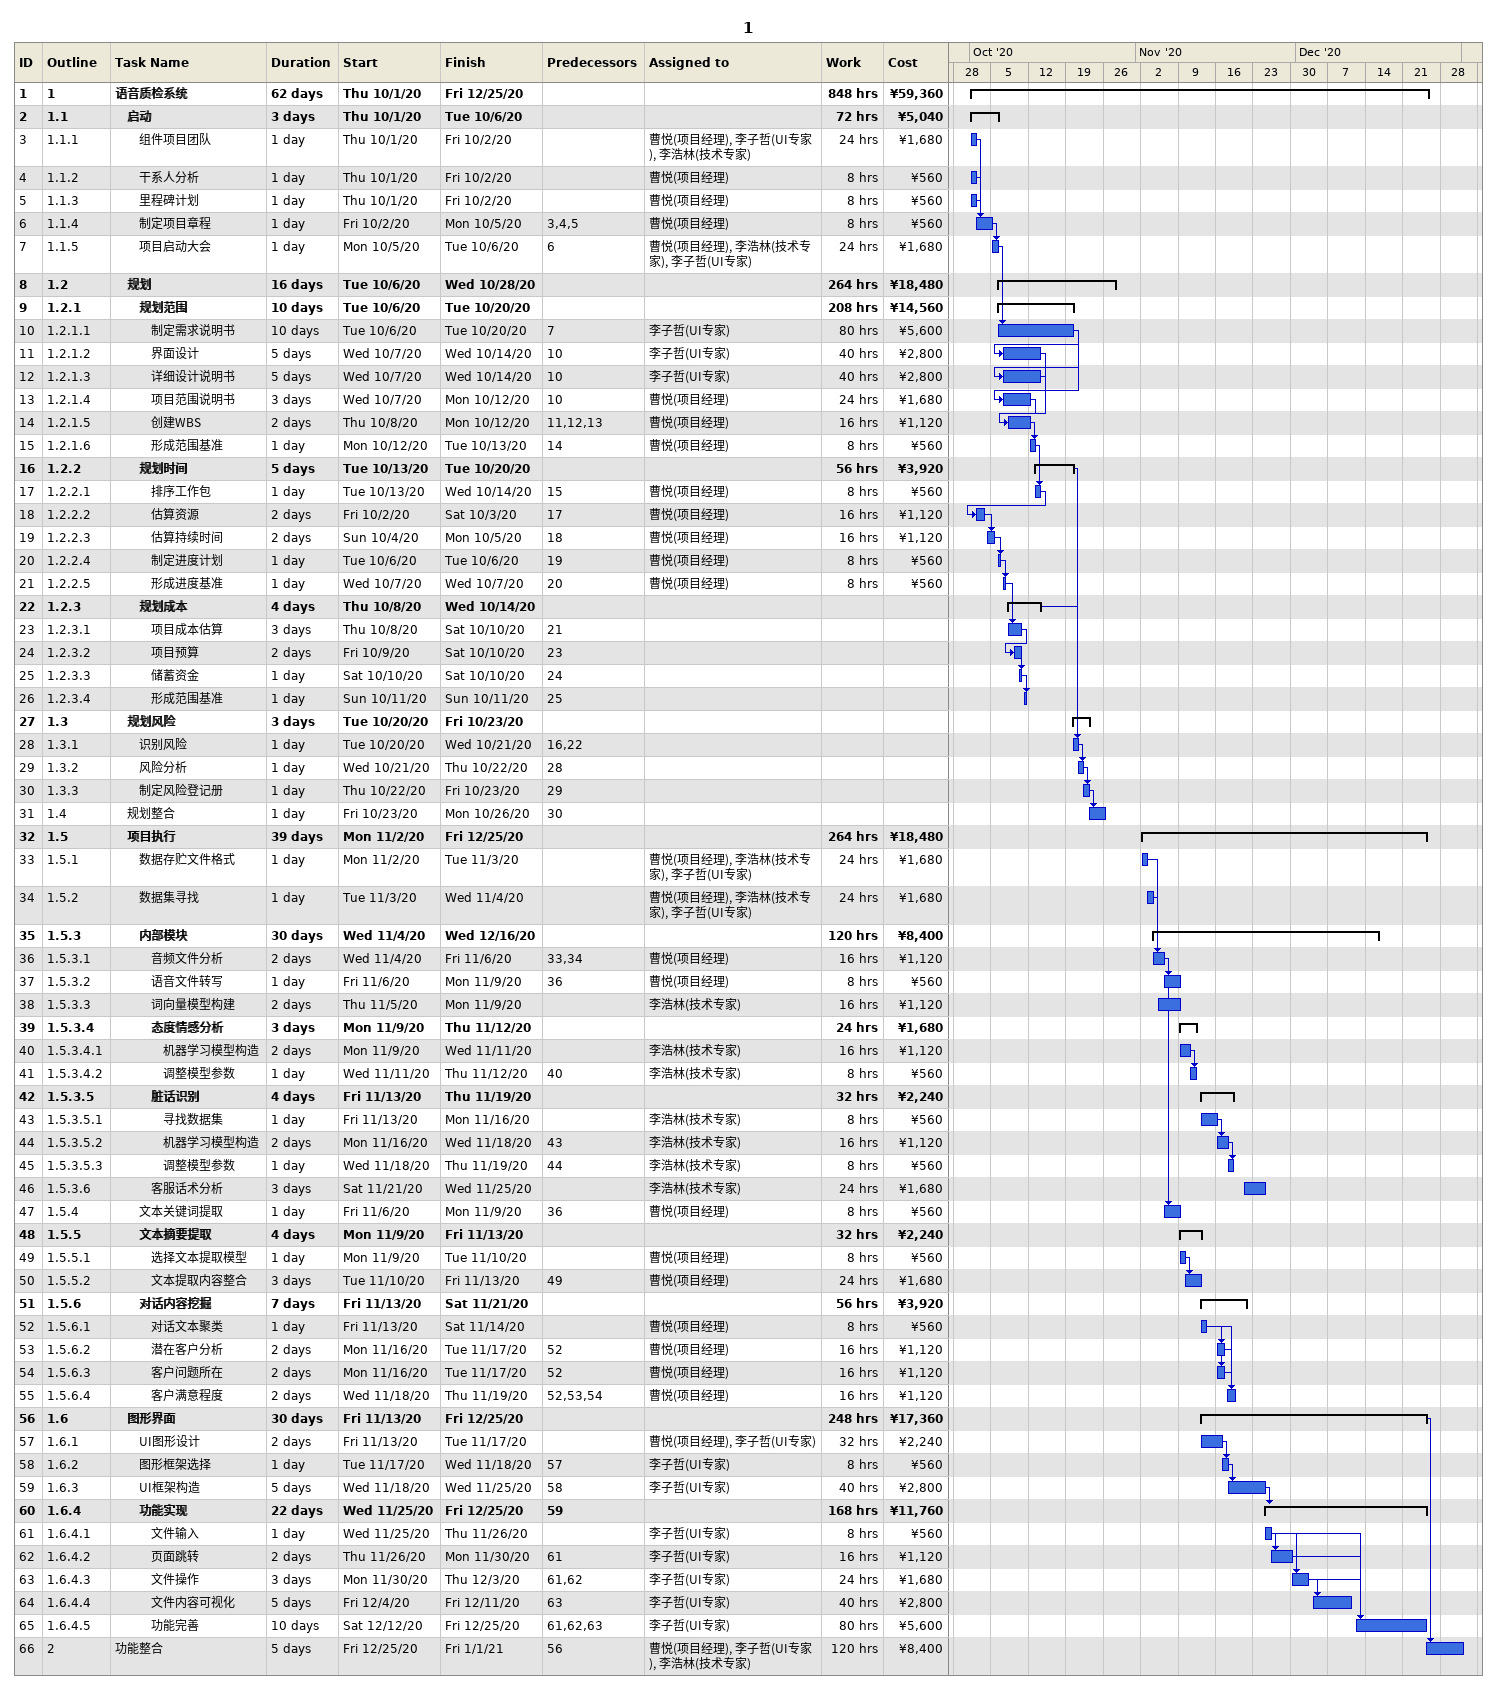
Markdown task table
1

| ID | WBS | Task | Duration | Start | Finish | Predecessors | Resources | Work (h) | Cost (¥) |
|---|---|---|---|---|---|---|---|---|---|
| 1 | 1 | **语音质检系统** | 62d | 2020-10-01 | 2020-12-25 |  |  | 848 | 59360 |
| 2 | 1.1 | **启动** | 3d | 2020-10-01 | 2020-10-06 |  |  | 72 | 5040 |
| 3 | 1.1.1 | 组件项目团队 | 1d | 2020-10-01 | 2020-10-02 |  | 曹悦(项目经理), 李子哲(UI专家), 李浩林(技术专家) | 24 | 1680 |
| 4 | 1.1.2 | 干系人分析 | 1d | 2020-10-01 | 2020-10-02 |  | 曹悦(项目经理) | 8 | 560 |
| 5 | 1.1.3 | 里程碑计划 | 1d | 2020-10-01 | 2020-10-02 |  | 曹悦(项目经理) | 8 | 560 |
| 6 | 1.1.4 | 制定项目章程 | 1d | 2020-10-02 | 2020-10-05 | 3, 4, 5 | 曹悦(项目经理) | 8 | 560 |
| 7 | 1.1.5 | 项目启动大会 | 1d | 2020-10-05 | 2020-10-06 | 6 | 曹悦(项目经理), 李浩林(技术专家), 李子哲(UI专家) | 24 | 1680 |
| 8 | 1.2 | **规划** | 16d | 2020-10-06 | 2020-10-28 |  |  | 264 | 18480 |
| 9 | 1.2.1 | **规划范围** | 10d | 2020-10-06 | 2020-10-20 |  |  | 208 | 14560 |
| 10 | 1.2.1.1 | 制定需求说明书 | 10d | 2020-10-06 | 2020-10-20 | 7 | 李子哲(UI专家) | 80 | 5600 |
| 11 | 1.2.1.2 | 界面设计 | 5d | 2020-10-07 | 2020-10-14 | 10 | 李子哲(UI专家) | 40 | 2800 |
| 12 | 1.2.1.3 | 详细设计说明书 | 5d | 2020-10-07 | 2020-10-14 | 10 | 李子哲(UI专家) | 40 | 2800 |
| 13 | 1.2.1.4 | 项目范围说明书 | 3d | 2020-10-07 | 2020-10-12 | 10 | 曹悦(项目经理) | 24 | 1680 |
| 14 | 1.2.1.5 | 创建WBS | 2d | 2020-10-08 | 2020-10-12 | 11, 12, 13 | 曹悦(项目经理) | 16 | 1120 |
| 15 | 1.2.1.6 | 形成范围基准 | 1d | 2020-10-12 | 2020-10-13 | 14 | 曹悦(项目经理) | 8 | 560 |
| 16 | 1.2.2 | **规划时间** | 5d | 2020-10-13 | 2020-10-20 |  |  | 56 | 3920 |
| 17 | 1.2.2.1 | 排序工作包 | 1d | 2020-10-13 | 2020-10-14 | 15 | 曹悦(项目经理) | 8 | 560 |
| 18 | 1.2.2.2 | 估算资源 | 2d | 2020-10-02 | 2020-10-03 | 17 | 曹悦(项目经理) | 16 | 1120 |
| 19 | 1.2.2.3 | 估算持续时间 | 2d | 2020-10-04 | 2020-10-05 | 18 | 曹悦(项目经理) | 16 | 1120 |
| 20 | 1.2.2.4 | 制定进度计划 | 1d | 2020-10-06 | 2020-10-06 | 19 | 曹悦(项目经理) | 8 | 560 |
| 21 | 1.2.2.5 | 形成进度基准 | 1d | 2020-10-07 | 2020-10-07 | 20 | 曹悦(项目经理) | 8 | 560 |
| 22 | 1.2.3 | **规划成本** | 4d | 2020-10-08 | 2020-10-14 |  |  |  |  |
| 23 | 1.2.3.1 | 项目成本估算 | 3d | 2020-10-08 | 2020-10-10 | 21 |  |  |  |
| 24 | 1.2.3.2 | 项目预算 | 2d | 2020-10-09 | 2020-10-10 | 23 |  |  |  |
| 25 | 1.2.3.3 | 储蓄资金 | 1d | 2020-10-10 | 2020-10-10 | 24 |  |  |  |
| 26 | 1.2.3.4 | 形成范围基准 | 1d | 2020-10-11 | 2020-10-11 | 25 |  |  |  |
| 27 | 1.3 | **规划风险** | 3d | 2020-10-20 | 2020-10-23 |  |  |  |  |
| 28 | 1.3.1 | 识别风险 | 1d | 2020-10-20 | 2020-10-21 | 16, 22 |  |  |  |
| 29 | 1.3.2 | 风险分析 | 1d | 2020-10-21 | 2020-10-22 | 28 |  |  |  |
| 30 | 1.3.3 | 制定风险登记册 | 1d | 2020-10-22 | 2020-10-23 | 29 |  |  |  |
| 31 | 1.4 | 规划整合 | 1d | 2020-10-23 | 2020-10-26 | 30 |  |  |  |
| 32 | 1.5 | **项目执行** | 39d | 2020-11-02 | 2020-12-25 |  |  | 264 | 18480 |
| 33 | 1.5.1 | 数据存贮文件格式 | 1d | 2020-11-02 | 2020-11-03 |  | 曹悦(项目经理), 李浩林(技术专家), 李子哲(UI专家) | 24 | 1680 |
| 34 | 1.5.2 | 数据集寻找 | 1d | 2020-11-03 | 2020-11-04 |  | 曹悦(项目经理), 李浩林(技术专家), 李子哲(UI专家) | 24 | 1680 |
| 35 | 1.5.3 | **内部模块** | 30d | 2020-11-04 | 2020-12-16 |  |  | 120 | 8400 |
| 36 | 1.5.3.1 | 音频文件分析 | 2d | 2020-11-04 | 2020-11-06 | 33, 34 | 曹悦(项目经理) | 16 | 1120 |
| 37 | 1.5.3.2 | 语音文件转写 | 1d | 2020-11-06 | 2020-11-09 | 36 | 曹悦(项目经理) | 8 | 560 |
| 38 | 1.5.3.3 | 词向量模型构建 | 2d | 2020-11-05 | 2020-11-09 |  | 李浩林(技术专家) | 16 | 1120 |
| 39 | 1.5.3.4 | **态度情感分析** | 3d | 2020-11-09 | 2020-11-12 |  |  | 24 | 1680 |
| 40 | 1.5.3.4.1 | 机器学习模型构造 | 2d | 2020-11-09 | 2020-11-11 |  | 李浩林(技术专家) | 16 | 1120 |
| 41 | 1.5.3.4.2 | 调整模型参数 | 1d | 2020-11-11 | 2020-11-12 | 40 | 李浩林(技术专家) | 8 | 560 |
| 42 | 1.5.3.5 | **脏话识别** | 4d | 2020-11-13 | 2020-11-19 |  |  | 32 | 2240 |
| 43 | 1.5.3.5.1 | 寻找数据集 | 1d | 2020-11-13 | 2020-11-16 |  | 李浩林(技术专家) | 8 | 560 |
| 44 | 1.5.3.5.2 | 机器学习模型构造 | 2d | 2020-11-16 | 2020-11-18 | 43 | 李浩林(技术专家) | 16 | 1120 |
| 45 | 1.5.3.5.3 | 调整模型参数 | 1d | 2020-11-18 | 2020-11-19 | 44 | 李浩林(技术专家) | 8 | 560 |
| 46 | 1.5.3.6 | 客服话术分析 | 3d | 2020-11-21 | 2020-11-25 |  | 李浩林(技术专家) | 24 | 1680 |
| 47 | 1.5.4 | 文本关键词提取 | 1d | 2020-11-06 | 2020-11-09 | 36 | 曹悦(项目经理) | 8 | 560 |
| 48 | 1.5.5 | **文本摘要提取** | 4d | 2020-11-09 | 2020-11-13 |  |  | 32 | 2240 |
| 49 | 1.5.5.1 | 选择文本提取模型 | 1d | 2020-11-09 | 2020-11-10 |  | 曹悦(项目经理) | 8 | 560 |
| 50 | 1.5.5.2 | 文本提取内容整合 | 3d | 2020-11-10 | 2020-11-13 | 49 | 曹悦(项目经理) | 24 | 1680 |
| 51 | 1.5.6 | **对话内容挖掘** | 7d | 2020-11-13 | 2020-11-21 |  |  | 56 | 3920 |
| 52 | 1.5.6.1 | 对话文本聚类 | 1d | 2020-11-13 | 2020-11-14 |  | 曹悦(项目经理) | 8 | 560 |
| 53 | 1.5.6.2 | 潜在客户分析 | 2d | 2020-11-16 | 2020-11-17 | 52 | 曹悦(项目经理) | 16 | 1120 |
| 54 | 1.5.6.3 | 客户问题所在 | 2d | 2020-11-16 | 2020-11-17 | 52 | 曹悦(项目经理) | 16 | 1120 |
| 55 | 1.5.6.4 | 客户满意程度 | 2d | 2020-11-18 | 2020-11-19 | 52, 53, 54 | 曹悦(项目经理) | 16 | 1120 |
| 56 | 1.6 | **图形界面** | 30d | 2020-11-13 | 2020-12-25 |  |  | 248 | 17360 |
| 57 | 1.6.1 | UI图形设计 | 2d | 2020-11-13 | 2020-11-17 |  | 曹悦(项目经理), 李子哲(UI专家) | 32 | 2240 |
| 58 | 1.6.2 | 图形框架选择 | 1d | 2020-11-17 | 2020-11-18 | 57 | 李子哲(UI专家) | 8 | 560 |
| 59 | 1.6.3 | UI框架构造 | 5d | 2020-11-18 | 2020-11-25 | 58 | 李子哲(UI专家) | 40 | 2800 |
| 60 | 1.6.4 | **功能实现** | 22d | 2020-11-25 | 2020-12-25 | 59 |  | 168 | 11760 |
| 61 | 1.6.4.1 | 文件输入 | 1d | 2020-11-25 | 2020-11-26 |  | 李子哲(UI专家) | 8 | 560 |
| 62 | 1.6.4.2 | 页面跳转 | 2d | 2020-11-26 | 2020-11-30 | 61 | 李子哲(UI专家) | 16 | 1120 |
| 63 | 1.6.4.3 | 文件操作 | 3d | 2020-11-30 | 2020-12-03 | 61, 62 | 李子哲(UI专家) | 24 | 1680 |
| 64 | 1.6.4.4 | 文件内容可视化 | 5d | 2020-12-04 | 2020-12-11 | 63 | 李子哲(UI专家) | 40 | 2800 |
| 65 | 1.6.4.5 | 功能完善 | 10d | 2020-12-12 | 2020-12-25 | 61, 62, 63 | 李子哲(UI专家) | 80 | 5600 |
| 66 | 2 | 功能整合 | 5d | 2020-12-25 | 2021-01-01 | 56 | 曹悦(项目经理), 李子哲(UI专家), 李浩林(技术专家) | 120 | 8400 |
